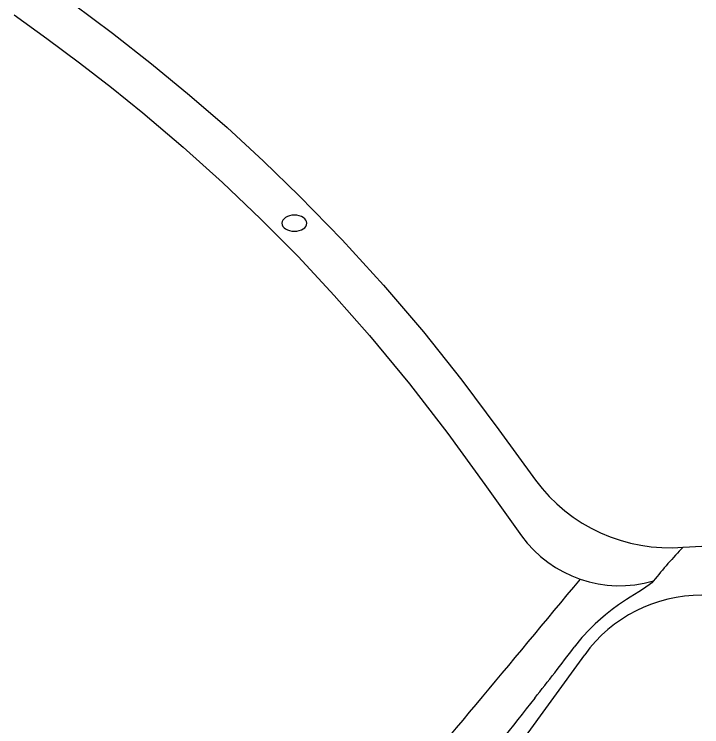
# Model space of a CAD drawing. Extents: x 413 to 494, y 628 to 766.
# Drawn here: x 436.93 to 450.7, y 662.21 to 676.49 of the extents above; entities that cross this region are included whole.
import ezdxf

# ---------------------------------------------------------------- set-up
doc = ezdxf.new("R2010")
doc.units = 0
doc.header["$MEASUREMENT"] = 0
doc.layers.add('1', color=4, linetype='Continuous')
doc.layers.add('BDIM_CYAN', color=4, linetype='Continuous')

# ---------------------------------------------------------------- blocks, each defined once
blk = doc.blocks.new('2018 BEAM (110V)')
at = {"layer": '1', "color": 2, "extrusion": (0, 0, -1)}
blk.add_ellipse((29.154, 28.846), major_axis=(0.25, 0), ratio=0.649149, dxfattribs=at)
at = {"layer": 'BDIM_CYAN'}
for p, q in [((36.944, 22.353), (37.315, 22.371)), ((34.969, 20.198), (28.316, 11.041))]:
    blk.add_line(p, q, dxfattribs=at)
at = {"layer": 'BDIM_CYAN', "flags": 128}
for points in [[(24.722, 33.244), (25.513, 32.652), (26.293, 32.043), (27.056, 31.414), (27.805, 30.761), (28.538, 30.088), (29.252, 29.396), (30.11, 28.514), (30.939, 27.604), (31.738, 26.669), (32.51, 25.697), (33.253, 24.703), (33.982, 23.698)], [(23.542, 33.024), (24.197, 32.546), (24.848, 32.063), (25.49, 31.567), (26.121, 31.058), (26.927, 30.373), (27.713, 29.664), (28.478, 28.934), (29.227, 28.177), (29.954, 27.397), (30.658, 26.597), (31.459, 25.627), (32.226, 24.629), (32.969, 23.609), (33.702, 22.582)], [(36.349, 21.677), (36.312, 21.638), (36.26, 21.596), (36.194, 21.549), (36.128, 21.506), (36.054, 21.459), (35.97, 21.407), (35.879, 21.349), (35.807, 21.302), (35.729, 21.251), (35.649, 21.196), (35.521, 21.103), (35.386, 20.997), (35.284, 20.911), (35.179, 20.816), (35.074, 20.713), (34.916, 20.542), (34.761, 20.349)]]:
    blk.add_lwpolyline(points, dxfattribs=at)
at = {"layer": 'BDIM_CYAN'}
for centre, radius, start, end in [((36.666, 25.674), 3.332, 216.3669, 274.7898), ((35.671, 24.019), 2.438, 216.1307, 286.1361), ((43.111, 16.325), 8.624, 135.6519, 141.6403), ((-964.757, 851.209), 1298.979, 320.026093, 320.314231), ((37.315, 18.494), 2.899, 90, 144), ((-2.749, 48.599), 46.958, 321.4415, 323.0162), ((222.932, -130.718), 241.289, 141.54817, 142.59517)]:
    blk.add_arc(centre, radius, start, end, dxfattribs=at)

msp = doc.modelspace()

# ---------------------------------------------------------------- block references
at = {"layer": '1'}
msp.add_blockref('2018 BEAM (110V)', (413.383, 643.46), dxfattribs=at)

doc.saveas('drawing.dxf')
